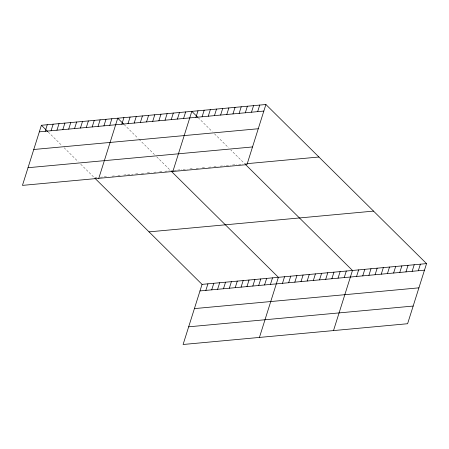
<?xml version="1.0" encoding="UTF-8"?>
<svg xmlns="http://www.w3.org/2000/svg" width="449" height="449" viewBox="0 0 449 449"><rect width="100%" height="100%" fill="white"/><g stroke="black" fill="none" stroke-linecap="round" stroke-linejoin="round"><path stroke-width="0.34" stroke-dasharray="2.25 1.68" d="M97.029 177.529L94.419 177.77L80.371 163.863M100.29 177.232L108.119 176.508M112.031 176.143L114.641 175.901M117.907 175.598L120.512 175.357M123.778 175.059L127.039 174.756M127.69 174.695L132.91 174.212M135.519 173.971L139.431 173.611M141.39 173.426L144.651 173.129M147.261 172.887L151.178 172.523M153.788 172.281L157.049 171.984M159.659 171.743L163.571 171.378M164.878 171.26L169.441 170.833M171.434 170.648L173.494 170.463M174.178 170.396L176.923 170.143M177.608 170.081L181.722 169.7M183.097 169.57L187.211 169.194M189.955 168.936L193.384 168.622M196.129 168.369L199.558 168.049M202.303 167.797L205.732 167.477M208.476 167.224L211.906 166.91M213.965 166.719L218.079 166.338M220.139 166.147L224.253 165.765M226.313 165.574L230.427 165.198M232.487 165.008L236.601 164.626M238.66 164.435L242.774 164.053M246.204 163.739L244.834 163.863L230.786 149.955M198.161 117.644L212.209 131.551M214.476 133.796L228.519 147.71M124.081 124.491L138.124 138.404M139.033 139.302L154.439 154.557M156.701 156.802L170.749 170.715M48.2 132L61.794 145.465M64.061 147.704L78.109 161.618"/><path stroke-width="0.67" d="M41.403 125.271L22.45 185.386L246.95 164.626L265.903 104.51L41.403 125.271L47.751 131.551M45.209 131.282L47.28 124.727M51.079 130.738L53.15 124.182M56.956 130.193L59.021 123.638M62.826 129.654L64.892 123.099M68.697 129.11L70.762 122.555M74.568 128.566L76.633 122.01M80.438 128.021L82.504 121.466M86.309 127.482L88.38 120.927M92.18 126.938L94.251 120.383M98.056 126.394L100.121 119.838M103.927 125.849L105.992 119.294M109.797 125.31L111.863 118.755M98.78 178.332L117.733 118.21L123.627 124.042M121.842 124.193L123.907 117.638M128.016 123.627L130.081 117.066M134.189 123.054L136.255 116.499M140.363 122.482L142.428 115.926M146.537 121.909L148.602 115.354M152.711 121.342L154.776 114.787M158.884 120.77L160.95 114.214M165.058 120.197L167.123 113.642M171.232 119.63L173.297 113.069M177.406 119.058L179.471 112.503M183.579 118.485L185.645 111.93M172.865 171.479L191.818 111.358L197.712 117.195M195.927 117.346L197.992 110.791M202.101 116.774L204.166 110.218M208.274 116.201L210.34 109.646M214.448 115.629L216.513 109.073M220.622 115.062L222.687 108.506M226.796 114.489L228.861 107.934M232.969 113.917L235.035 107.362M239.143 113.35L241.208 106.795M245.317 112.778L247.382 106.222M251.491 112.205L253.556 105.65M94.907 178.253L202.05 284.374L183.097 344.49L407.597 323.729L426.55 263.614L265.903 104.51M257.664 111.633L259.73 105.077M205.855 290.385L207.921 283.83M211.726 289.841L213.797 283.285M217.597 289.296L219.668 282.741M223.473 288.758L225.538 282.202M229.344 288.213L231.409 281.658M235.214 287.669L237.28 281.113M241.085 287.124L243.15 280.569M246.956 286.585L249.021 280.03M252.826 286.041L254.897 279.486M258.697 285.497L260.768 278.941M264.573 284.952L266.639 278.397M270.444 284.413L272.509 277.858M259.427 337.435L278.38 277.314L171.237 171.198M282.488 283.297L284.554 276.741M288.662 282.73L290.728 276.174M294.836 282.157L296.901 275.602M301.01 281.585L303.075 275.029M307.183 281.012L309.249 274.457M313.357 280.445L315.423 273.89M319.531 279.873L321.596 273.318M325.705 279.3L327.77 272.745M331.878 278.734L333.944 272.178M338.052 278.161L340.118 271.606M344.226 277.589L346.291 271.033M333.512 330.582L352.465 270.461L245.322 164.345M356.573 276.449L358.639 269.894M362.747 275.877L364.812 269.321M368.921 275.304L370.986 268.749M375.095 274.737L377.16 268.176M381.268 274.165L383.334 267.61M387.442 273.593L389.507 267.037M393.616 273.02L395.681 266.465M399.79 272.453L401.855 265.898M405.963 271.881L408.029 265.325M412.137 271.308L414.203 264.753M418.311 270.736L420.376 264.18M39.338 131.826L263.838 111.066M33.765 149.5L258.265 128.74M28.023 167.713L252.523 146.952M246.888 163.672L318.919 157.015M149.04 231.869L373.534 211.109M202.05 284.374L426.55 263.614M199.985 290.93L424.485 270.169M194.411 308.603L418.911 287.843M188.67 326.816L413.17 306.055"/></g></svg>
